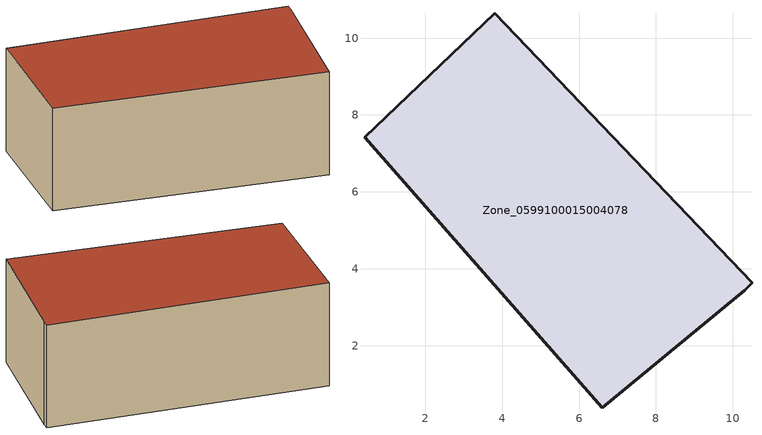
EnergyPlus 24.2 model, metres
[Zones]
Zone_0599100015004078
 floor ground (C_G): 10.31,3.44 6.61,0.38 0.42,7.42 3.81,10.65 10.5,3.63 z0.4
 wall outside (C_F): 3.81,10.65 0.42,7.42 6.61,0.38 10.31,3.44 10.5,3.63 3.81,10.65 z0.4:4.12
 roof outside (C_R): 6.61,0.38 10.31,3.44 10.5,3.63 3.81,10.65 0.42,7.42 z4.12
[BUILDING]
Pand.0599100015004078: North Axis=0; Terrain=City; Loads Convergence Tolerance Value=0.04; Temperature Convergence Tolerance Value=0.4; Solar Distribution=FullExterior; Maximum Number of Warmup Days=25; Minimum Number of Warmup Days=1
[Site:Location]
Rotterdam.The.Hague.AP_ZH_NLD Design_Conditions: Latitude=51.96; Longitude=4.45; Time Zone=1; Elevation=-4.5
[SITE:GROUNDTEMPERATURE:BUILDINGSURFACE]
18, 18, 18, 18, 18, 18, 18, 18, 18, 18, 18, 18
[MATERIAL] Thermal Absorptance=0.9; Solar Absorptance=0.7; Visible Absorptance=0.7
Name | Roughness | Thickness | Conductivity | Density | Specific Heat
G.D.1965 | MediumSmooth | 0.15 | 1 | 540 | 1210
F.D.1965 | Rough | 0.3 | 0.857143 | 1920 | 840
R.D.1965 | MediumRough | 0.2 | 0.08 | 1500 | 1000
[CONSTRUCTION]
C_G: G.D.1965
C_F: F.D.1965
C_R: R.D.1965
[ZONE]
Zone_0599100015004078: Type=1; Multiplier=1; Ceiling Height=Autocalculate; Volume=Autocalculate; Floor Area=autocalculate; Part of Total Floor Area=Yes
[ZONEINFILTRATION:DESIGNFLOWRATE]
Infil_Zone_0599100015004078: Zone or ZoneList or Space or SpaceList=Zone_0599100015004078; Schedule=AlwaysOn; Design Flow Rate Calculation Method=Flow/Area; Flow Rate per Floor Area=0.0042; Constant Term Coefficient=1; Temperature Term Coefficient=0; Velocity Term Coefficient=0; Velocity Squared Term Coefficient=0
[HVACTEMPLATE:ZONE:IDEALLOADSAIRSYSTEM]
Zone_0599100015004078: Maximum Heating Supply Air Temperature=50; Minimum Cooling Supply Air Temperature=13; Maximum Heating Supply Air Humidity Ratio=0.0156; Minimum Cooling Supply Air Humidity Ratio=0.0077; Heating Limit=NoLimit; Cooling Limit=NoLimit; Dehumidification Control Type=ConstantSensibleHeatRatio; Cooling Sensible Heat Ratio=0.7; Dehumidification Setpoint=60; Humidification Control Type=None; Humidification Setpoint=30; Outdoor Air Method=None; Outdoor Air Flow Rate per Person=0.00944; Outdoor Air Flow Rate per Zone Floor Area=0; Outdoor Air Flow Rate per Zone=0; Demand Controlled Ventilation Type=None; Outdoor Air Economizer Type=NoEconomizer; Heat Recovery Type=None; Sensible Heat Recovery Effectiveness=0.7; Latent Heat Recovery Effectiveness=0.65
[ZONECONTROL:THERMOSTAT]
ThermostatControl_Zone_0599100015004078: Zone or ZoneList=Zone_0599100015004078; Control Type Schedule=DualSetpointControlType; Control 1=Thermostat_Zone_0599100015004078; Temperature Difference Between Cutout And Setpoint=0
[THERMOSTATSETPOINT:DUALSETPOINT]
Thermostat_Zone_0599100015004078: Heating Setpoint Temperature Schedule=HeatingSetpoint_Zone_0599100015004078; Cooling Setpoint Temperature Schedule=CoolingSetpoint_Zone_0599100015004078
[SCHEDULE:COMPACT]
HeatingSetpoint_Zone_0599100015004078: Through: 12/31, For: AllDays, Until: 24:00, 21
CoolingSetpoint_Zone_0599100015004078: Through: 12/31, For: AllDays, Until: 24:00, 24
DualSetpointControlType: Through: 12/31, For: AllDays, Until: 24:00, 4
AlwaysOn: Through: 12/31, For: AllDays, Until: 24:00, 1
